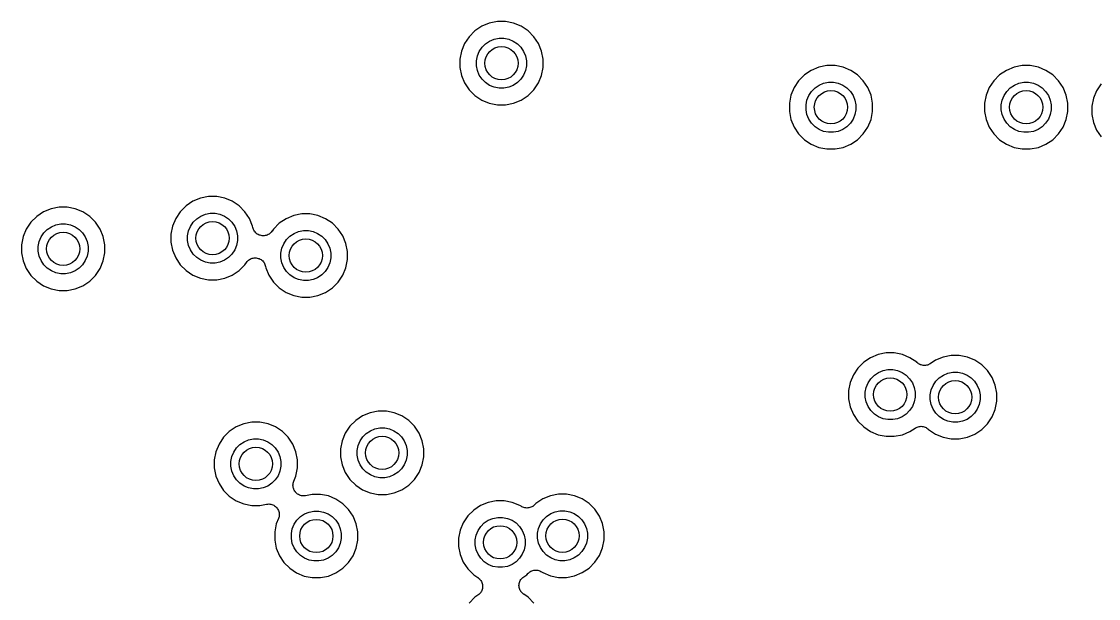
# Model space of a CAD drawing. Extents: x 76.5 to 170.9, y -170.6 to -83.1.
# Drawn here: x 124.11 to 137.04, y -114.22 to -107.3 of the extents above; entities that cross this region are included whole.
import ezdxf

# ---------------------------------------------------------------- set-up
doc = ezdxf.new("R2010")
doc.units = 0
doc.header["$MEASUREMENT"] = 0
doc.layers.add('BLACK', color=7, linetype='CONTINUOUS')

msp = doc.modelspace()

# ---------------------------------------------------------------- linework, layer by layer
at = {"layer": 'BLACK', "linetype": 'CONTINUOUS'}
for p, q in [((129.636, -107.354), (129.554, -107.409)), ((129.727, -107.316), (129.636, -107.354)), ((129.824, -107.297), (129.727, -107.316)), ((129.922, -107.297), (129.824, -107.297)), ((130.019, -107.316), (129.922, -107.297)), ((130.11, -107.354), (130.019, -107.316)), ((130.192, -107.409), (130.11, -107.354)), ((129.485, -107.479), (129.43, -107.56)), ((129.554, -107.409), (129.485, -107.479)), ((129.786, -107.509), (129.844, -107.497)), ((129.844, -107.497), (129.903, -107.497)), ((129.903, -107.497), (129.961, -107.509)), ((130.261, -107.479), (130.192, -107.409)), ((130.316, -107.56), (130.261, -107.479)), ((129.43, -107.56), (129.392, -107.651)), ((129.607, -107.655), (129.64, -107.606)), ((129.64, -107.606), (129.682, -107.564)), ((129.682, -107.564), (129.731, -107.531)), ((129.731, -107.531), (129.786, -107.509)), ((129.961, -107.509), (130.015, -107.531)), ((130.015, -107.531), (130.064, -107.564)), ((130.064, -107.564), (130.106, -107.606)), ((130.106, -107.606), (130.139, -107.655)), ((130.354, -107.651), (130.316, -107.56)), ((129.392, -107.651), (129.373, -107.748)), ((129.373, -107.748), (129.373, -107.847)), ((129.573, -107.768), (129.585, -107.71)), ((129.585, -107.71), (129.607, -107.655)), ((130.139, -107.655), (130.162, -107.71)), ((130.162, -107.71), (130.173, -107.768)), ((130.373, -107.748), (130.354, -107.651)), ((130.373, -107.847), (130.373, -107.748)), ((129.373, -107.847), (129.392, -107.943)), ((129.573, -107.827), (129.573, -107.768)), ((129.585, -107.885), (129.573, -107.827)), ((129.607, -107.939), (129.585, -107.885)), ((130.162, -107.885), (130.139, -107.939)), ((130.173, -107.827), (130.162, -107.885)), ((130.173, -107.768), (130.173, -107.827)), ((130.354, -107.943), (130.373, -107.847)), ((133.594, -107.883), (133.512, -107.938)), ((133.685, -107.846), (133.594, -107.883)), ((133.782, -107.826), (133.685, -107.846)), ((133.88, -107.826), (133.782, -107.826)), ((133.977, -107.846), (133.88, -107.826)), ((134.068, -107.883), (133.977, -107.846)), ((134.15, -107.938), (134.068, -107.883)), ((135.939, -107.883), (135.857, -107.938)), ((136.03, -107.846), (135.939, -107.883)), ((136.127, -107.826), (136.03, -107.846)), ((136.225, -107.826), (136.127, -107.826)), ((136.322, -107.846), (136.225, -107.826)), ((136.413, -107.883), (136.322, -107.846)), ((136.495, -107.938), (136.413, -107.883)), ((129.392, -107.943), (129.43, -108.034)), ((129.64, -107.989), (129.607, -107.939)), ((129.682, -108.03), (129.64, -107.989)), ((130.106, -107.989), (130.064, -108.03)), ((130.139, -107.939), (130.106, -107.989)), ((130.316, -108.034), (130.354, -107.943)), ((133.442, -108.008), (133.388, -108.089)), ((133.512, -107.938), (133.442, -108.008)), ((134.219, -108.008), (134.15, -107.938)), ((134.274, -108.089), (134.219, -108.008)), ((135.788, -108.008), (135.733, -108.089)), ((135.857, -107.938), (135.788, -108.008)), ((136.564, -108.008), (136.495, -107.938)), ((136.619, -108.089), (136.564, -108.008)), ((129.43, -108.034), (129.485, -108.116)), ((129.485, -108.116), (129.554, -108.186)), ((129.731, -108.063), (129.682, -108.03)), ((129.786, -108.086), (129.731, -108.063)), ((129.844, -108.097), (129.786, -108.086)), ((129.903, -108.097), (129.844, -108.097)), ((129.961, -108.086), (129.903, -108.097)), ((130.015, -108.063), (129.961, -108.086)), ((130.064, -108.03), (130.015, -108.063)), ((130.203, -108.175), (130.261, -108.116)), ((130.261, -108.116), (130.316, -108.034)), ((133.388, -108.089), (133.35, -108.18)), ((133.565, -108.184), (133.598, -108.135)), ((133.598, -108.135), (133.64, -108.093)), ((133.64, -108.093), (133.689, -108.06)), ((133.689, -108.06), (133.743, -108.038)), ((133.743, -108.038), (133.801, -108.026)), ((133.801, -108.026), (133.86, -108.026)), ((133.86, -108.026), (133.918, -108.038)), ((133.918, -108.038), (133.973, -108.06)), ((133.973, -108.06), (134.022, -108.093)), ((134.022, -108.093), (134.064, -108.135)), ((134.064, -108.135), (134.097, -108.184)), ((134.312, -108.18), (134.274, -108.089)), ((135.733, -108.089), (135.695, -108.18)), ((135.91, -108.184), (135.943, -108.135)), ((135.943, -108.135), (135.985, -108.093)), ((135.985, -108.093), (136.034, -108.06)), ((136.034, -108.06), (136.088, -108.038)), ((136.088, -108.038), (136.146, -108.026)), ((136.146, -108.026), (136.205, -108.026)), ((136.205, -108.026), (136.263, -108.038)), ((136.263, -108.038), (136.318, -108.06)), ((136.318, -108.06), (136.367, -108.093)), ((136.367, -108.093), (136.409, -108.135)), ((136.409, -108.135), (136.442, -108.184)), ((136.657, -108.18), (136.619, -108.089)), ((137.022, -108.127), (136.984, -108.218)), ((137.077, -108.045), (137.022, -108.127)), ((129.554, -108.186), (129.636, -108.24)), ((129.636, -108.24), (129.727, -108.278)), ((130.019, -108.278), (130.11, -108.24)), ((130.11, -108.24), (130.192, -108.186)), ((130.192, -108.186), (130.203, -108.175)), ((130.203, -108.175), (130.203, -108.175)), ((133.35, -108.18), (133.331, -108.277)), ((133.531, -108.297), (133.542, -108.239)), ((133.542, -108.239), (133.565, -108.184)), ((134.097, -108.184), (134.119, -108.239)), ((134.119, -108.239), (134.131, -108.297)), ((134.331, -108.277), (134.312, -108.18)), ((135.695, -108.18), (135.676, -108.277)), ((135.876, -108.297), (135.887, -108.239)), ((135.887, -108.239), (135.91, -108.184)), ((136.442, -108.184), (136.464, -108.239)), ((136.464, -108.239), (136.476, -108.297)), ((136.676, -108.277), (136.657, -108.18)), ((136.984, -108.218), (136.965, -108.314)), ((129.727, -108.278), (129.824, -108.297)), ((129.824, -108.297), (129.922, -108.297)), ((129.922, -108.297), (130.019, -108.278)), ((133.331, -108.277), (133.331, -108.376)), ((133.331, -108.376), (133.35, -108.472)), ((133.531, -108.356), (133.531, -108.297)), ((133.542, -108.414), (133.531, -108.356)), ((134.131, -108.356), (134.119, -108.414)), ((134.131, -108.297), (134.131, -108.356)), ((134.312, -108.472), (134.331, -108.376)), ((134.331, -108.376), (134.331, -108.277)), ((135.676, -108.277), (135.676, -108.376)), ((135.676, -108.376), (135.695, -108.472)), ((135.876, -108.356), (135.876, -108.297)), ((135.887, -108.414), (135.876, -108.356)), ((136.476, -108.356), (136.464, -108.414)), ((136.476, -108.297), (136.476, -108.356)), ((136.657, -108.472), (136.676, -108.376)), ((136.676, -108.376), (136.676, -108.277)), ((136.965, -108.314), (136.965, -108.413)), ((133.35, -108.472), (133.388, -108.563)), ((133.565, -108.468), (133.542, -108.414)), ((133.598, -108.518), (133.565, -108.468)), ((133.64, -108.559), (133.598, -108.518)), ((134.064, -108.518), (134.022, -108.559)), ((134.097, -108.468), (134.064, -108.518)), ((134.119, -108.414), (134.097, -108.468)), ((134.274, -108.563), (134.312, -108.472)), ((135.695, -108.472), (135.733, -108.563)), ((135.91, -108.468), (135.887, -108.414)), ((135.943, -108.518), (135.91, -108.468)), ((135.985, -108.559), (135.943, -108.518)), ((136.409, -108.518), (136.367, -108.559)), ((136.442, -108.468), (136.409, -108.518)), ((136.464, -108.414), (136.442, -108.468)), ((136.619, -108.563), (136.657, -108.472)), ((136.965, -108.413), (136.984, -108.509)), ((136.984, -108.509), (137.022, -108.6)), ((133.388, -108.563), (133.442, -108.645)), ((133.442, -108.645), (133.512, -108.715)), ((133.689, -108.592), (133.64, -108.559)), ((133.743, -108.615), (133.689, -108.592)), ((133.801, -108.626), (133.743, -108.615)), ((133.86, -108.626), (133.801, -108.626)), ((133.918, -108.615), (133.86, -108.626)), ((133.973, -108.592), (133.918, -108.615)), ((134.022, -108.559), (133.973, -108.592)), ((134.15, -108.715), (134.219, -108.645)), ((134.219, -108.645), (134.274, -108.563)), ((135.733, -108.563), (135.788, -108.645)), ((135.788, -108.645), (135.857, -108.715)), ((136.034, -108.592), (135.985, -108.559)), ((136.088, -108.615), (136.034, -108.592)), ((136.146, -108.626), (136.088, -108.615)), ((136.205, -108.626), (136.146, -108.626)), ((136.263, -108.615), (136.205, -108.626)), ((136.318, -108.592), (136.263, -108.615)), ((136.367, -108.559), (136.318, -108.592)), ((136.495, -108.715), (136.564, -108.645)), ((136.564, -108.645), (136.619, -108.563)), ((137.022, -108.6), (137.077, -108.682)), ((133.512, -108.715), (133.594, -108.769)), ((133.594, -108.769), (133.685, -108.807)), ((133.977, -108.807), (134.068, -108.769)), ((134.068, -108.769), (134.15, -108.715)), ((135.857, -108.715), (135.939, -108.769)), ((135.939, -108.769), (136.03, -108.807)), ((136.322, -108.807), (136.413, -108.769)), ((136.413, -108.769), (136.495, -108.715)), ((133.685, -108.807), (133.782, -108.826)), ((133.782, -108.826), (133.88, -108.826)), ((133.88, -108.826), (133.977, -108.807)), ((136.03, -108.807), (136.127, -108.826)), ((136.127, -108.826), (136.225, -108.826)), ((136.225, -108.826), (136.322, -108.807)), ((126.257, -109.416), (126.166, -109.454)), ((126.354, -109.397), (126.257, -109.416)), ((126.452, -109.397), (126.354, -109.397)), ((126.549, -109.416), (126.452, -109.397)), ((126.64, -109.454), (126.549, -109.416)), ((124.463, -109.544), (124.372, -109.582)), ((124.559, -109.525), (124.463, -109.544)), ((124.658, -109.525), (124.559, -109.525)), ((124.754, -109.544), (124.658, -109.525)), ((124.845, -109.582), (124.754, -109.544)), ((126.084, -109.509), (126.015, -109.579)), ((126.166, -109.454), (126.084, -109.509)), ((126.722, -109.509), (126.64, -109.454)), ((126.791, -109.579), (126.722, -109.509)), ((124.29, -109.637), (124.22, -109.706)), ((124.372, -109.582), (124.29, -109.637)), ((124.927, -109.637), (124.845, -109.582)), ((124.997, -109.706), (124.927, -109.637)), ((125.96, -109.66), (125.922, -109.751)), ((126.015, -109.579), (125.96, -109.66)), ((126.17, -109.706), (126.212, -109.664)), ((126.212, -109.664), (126.261, -109.631)), ((126.261, -109.631), (126.316, -109.609)), ((126.316, -109.609), (126.374, -109.597)), ((126.374, -109.597), (126.433, -109.597)), ((126.433, -109.597), (126.491, -109.609)), ((126.491, -109.609), (126.545, -109.631)), ((126.545, -109.631), (126.594, -109.664)), ((126.594, -109.664), (126.636, -109.706)), ((126.846, -109.66), (126.791, -109.579)), ((126.884, -109.751), (126.846, -109.66)), ((127.286, -109.663), (127.204, -109.717)), ((127.377, -109.625), (127.286, -109.663)), ((127.474, -109.606), (127.377, -109.625)), ((127.572, -109.606), (127.474, -109.606)), ((127.669, -109.625), (127.572, -109.606)), ((127.76, -109.663), (127.669, -109.625)), ((127.842, -109.717), (127.76, -109.663)), ((124.165, -109.788), (124.128, -109.879)), ((124.22, -109.706), (124.165, -109.788)), ((124.375, -109.834), (124.417, -109.792)), ((124.417, -109.792), (124.466, -109.759)), ((124.466, -109.759), (124.521, -109.737)), ((124.521, -109.737), (124.579, -109.725)), ((124.579, -109.725), (124.638, -109.725)), ((124.638, -109.725), (124.696, -109.737)), ((124.696, -109.737), (124.751, -109.759)), ((124.751, -109.759), (124.8, -109.792)), ((124.8, -109.792), (124.842, -109.834)), ((125.052, -109.788), (124.997, -109.706)), ((125.089, -109.879), (125.052, -109.788)), ((125.922, -109.751), (125.903, -109.848)), ((126.103, -109.868), (126.115, -109.81)), ((126.115, -109.81), (126.137, -109.755)), ((126.137, -109.755), (126.17, -109.706)), ((126.636, -109.706), (126.669, -109.755)), ((126.669, -109.755), (126.692, -109.81)), ((126.692, -109.81), (126.703, -109.868)), ((126.887, -109.767), (126.884, -109.751)), ((126.891, -109.779), (126.887, -109.767)), ((126.894, -109.791), (126.891, -109.779)), ((126.9, -109.802), (126.894, -109.791)), ((126.894, -109.791), (126.894, -109.791)), ((126.894, -109.791), (126.894, -109.791)), ((126.906, -109.813), (126.9, -109.802)), ((126.914, -109.822), (126.906, -109.813)), ((126.906, -109.813), (126.906, -109.813)), ((126.906, -109.813), (126.906, -109.813)), ((126.921, -109.832), (126.914, -109.822)), ((127.108, -109.824), (127.101, -109.833)), ((127.116, -109.815), (127.108, -109.824)), ((127.117, -109.813), (127.116, -109.814)), ((127.116, -109.814), (127.116, -109.814)), ((127.116, -109.814), (127.116, -109.814)), ((127.116, -109.814), (127.116, -109.815)), ((127.135, -109.787), (127.117, -109.813)), ((127.204, -109.717), (127.135, -109.787)), ((127.381, -109.84), (127.436, -109.817)), ((127.436, -109.817), (127.494, -109.806)), ((127.494, -109.806), (127.553, -109.806)), ((127.553, -109.806), (127.611, -109.817)), ((127.611, -109.817), (127.665, -109.84)), ((127.911, -109.787), (127.842, -109.717)), ((127.966, -109.869), (127.911, -109.787)), ((124.128, -109.879), (124.108, -109.976)), ((124.308, -109.996), (124.32, -109.938)), ((124.32, -109.938), (124.343, -109.883)), ((124.343, -109.883), (124.375, -109.834)), ((124.842, -109.834), (124.874, -109.883)), ((124.874, -109.883), (124.897, -109.938)), ((124.897, -109.938), (124.908, -109.996)), ((125.108, -109.976), (125.089, -109.879)), ((125.903, -109.848), (125.903, -109.947)), ((125.903, -109.947), (125.922, -110.043)), ((126.103, -109.927), (126.103, -109.868)), ((126.115, -109.985), (126.103, -109.927)), ((126.703, -109.927), (126.692, -109.985)), ((126.703, -109.868), (126.703, -109.927)), ((126.922, -109.832), (126.921, -109.832)), ((126.921, -109.832), (126.921, -109.832)), ((126.931, -109.84), (126.922, -109.832)), ((126.94, -109.848), (126.931, -109.84)), ((126.941, -109.848), (126.94, -109.848)), ((126.94, -109.848), (126.94, -109.848)), ((126.951, -109.854), (126.941, -109.848)), ((126.962, -109.86), (126.951, -109.854)), ((126.974, -109.863), (126.962, -109.86)), ((126.962, -109.86), (126.962, -109.86)), ((126.962, -109.86), (126.962, -109.86)), ((126.986, -109.867), (126.974, -109.863)), ((126.999, -109.868), (126.986, -109.867)), ((126.986, -109.867), (126.986, -109.867)), ((126.986, -109.867), (126.986, -109.867)), ((127.01, -109.87), (126.999, -109.868)), ((127.011, -109.87), (127.01, -109.87)), ((127.023, -109.868), (127.011, -109.87)), ((127.011, -109.87), (127.011, -109.87)), ((127.035, -109.867), (127.023, -109.868)), ((127.036, -109.867), (127.035, -109.867)), ((127.035, -109.867), (127.035, -109.867)), ((127.047, -109.864), (127.036, -109.867)), ((127.059, -109.86), (127.047, -109.864)), ((127.07, -109.855), (127.059, -109.86)), ((127.059, -109.86), (127.059, -109.86)), ((127.059, -109.86), (127.059, -109.86)), ((127.081, -109.849), (127.07, -109.855)), ((127.091, -109.841), (127.081, -109.849)), ((127.081, -109.849), (127.081, -109.849)), ((127.081, -109.849), (127.081, -109.849)), ((127.1, -109.834), (127.091, -109.841)), ((127.101, -109.833), (127.1, -109.833)), ((127.1, -109.833), (127.1, -109.834)), ((127.257, -109.964), (127.29, -109.914)), ((127.29, -109.914), (127.332, -109.873)), ((127.332, -109.873), (127.381, -109.84)), ((127.665, -109.84), (127.714, -109.873)), ((127.714, -109.873), (127.756, -109.914)), ((127.756, -109.914), (127.789, -109.964)), ((128.004, -109.96), (127.966, -109.869)), ((124.108, -109.976), (124.108, -110.074)), ((124.108, -110.074), (124.128, -110.171)), ((124.308, -110.055), (124.308, -109.996)), ((124.32, -110.113), (124.308, -110.055)), ((124.908, -110.055), (124.897, -110.113)), ((124.908, -109.996), (124.908, -110.055)), ((125.089, -110.171), (125.108, -110.074)), ((125.108, -110.074), (125.108, -109.976)), ((125.922, -110.043), (125.96, -110.134)), ((126.137, -110.039), (126.115, -109.985)), ((126.17, -110.089), (126.137, -110.039)), ((126.669, -110.039), (126.636, -110.089)), ((126.692, -109.985), (126.669, -110.039)), ((127.223, -110.076), (127.235, -110.018)), ((127.223, -110.135), (127.223, -110.076)), ((127.235, -110.018), (127.257, -109.964)), ((127.789, -109.964), (127.812, -110.018)), ((127.812, -110.018), (127.823, -110.076)), ((127.823, -110.076), (127.823, -110.135)), ((128.023, -110.056), (128.004, -109.96)), ((128.023, -110.155), (128.023, -110.056)), ((124.128, -110.171), (124.165, -110.262)), ((124.343, -110.167), (124.32, -110.113)), ((124.375, -110.216), (124.343, -110.167)), ((124.874, -110.167), (124.842, -110.216)), ((124.897, -110.113), (124.874, -110.167)), ((125.052, -110.262), (125.089, -110.171)), ((125.96, -110.134), (126.015, -110.216)), ((126.212, -110.13), (126.17, -110.089)), ((126.261, -110.163), (126.212, -110.13)), ((126.316, -110.186), (126.261, -110.163)), ((126.374, -110.197), (126.316, -110.186)), ((126.433, -110.197), (126.374, -110.197)), ((126.491, -110.186), (126.433, -110.197)), ((126.545, -110.163), (126.491, -110.186)), ((126.594, -110.13), (126.545, -110.163)), ((126.636, -110.089), (126.594, -110.13)), ((126.791, -110.216), (126.809, -110.19)), ((126.809, -110.19), (126.81, -110.189)), ((126.81, -110.188), (126.818, -110.179)), ((126.81, -110.189), (126.81, -110.188)), ((126.81, -110.189), (126.81, -110.189)), ((126.81, -110.189), (126.81, -110.189)), ((126.818, -110.179), (126.826, -110.17)), ((126.826, -110.169), (126.836, -110.162)), ((126.826, -110.17), (126.826, -110.169)), ((126.826, -110.17), (126.826, -110.17)), ((126.836, -110.162), (126.845, -110.154)), ((126.845, -110.154), (126.856, -110.148)), ((126.845, -110.154), (126.845, -110.154)), ((126.845, -110.154), (126.845, -110.154)), ((126.856, -110.148), (126.867, -110.143)), ((126.867, -110.142), (126.879, -110.139)), ((126.867, -110.143), (126.867, -110.142)), ((126.867, -110.143), (126.867, -110.143)), ((126.879, -110.139), (126.891, -110.136)), ((126.891, -110.136), (126.903, -110.134)), ((126.891, -110.136), (126.891, -110.136)), ((126.891, -110.136), (126.891, -110.136)), ((126.903, -110.134), (126.915, -110.133)), ((126.915, -110.133), (126.916, -110.133)), ((126.916, -110.133), (126.916, -110.133)), ((126.916, -110.133), (126.928, -110.135)), ((126.928, -110.135), (126.94, -110.136)), ((126.94, -110.136), (126.94, -110.136)), ((126.94, -110.136), (126.94, -110.136)), ((126.94, -110.136), (126.952, -110.14)), ((126.952, -110.14), (126.964, -110.143)), ((126.964, -110.143), (126.964, -110.143)), ((126.964, -110.143), (126.964, -110.143)), ((126.964, -110.143), (126.975, -110.149)), ((126.975, -110.149), (126.985, -110.155)), ((126.985, -110.155), (126.986, -110.155)), ((126.986, -110.155), (126.986, -110.155)), ((126.986, -110.155), (126.995, -110.163)), ((126.995, -110.163), (127.005, -110.171)), ((127.005, -110.171), (127.005, -110.171)), ((127.005, -110.171), (127.005, -110.171)), ((127.005, -110.171), (127.013, -110.181)), ((127.013, -110.181), (127.02, -110.19)), ((127.02, -110.19), (127.02, -110.19)), ((127.02, -110.19), (127.021, -110.19)), ((127.021, -110.19), (127.026, -110.201)), ((127.026, -110.201), (127.032, -110.212)), ((127.032, -110.212), (127.032, -110.212)), ((127.032, -110.212), (127.032, -110.212)), ((127.032, -110.212), (127.036, -110.224)), ((127.235, -110.193), (127.223, -110.135)), ((127.257, -110.248), (127.235, -110.193)), ((127.812, -110.193), (127.789, -110.248)), ((127.823, -110.135), (127.812, -110.193)), ((128.004, -110.252), (128.023, -110.155)), ((124.165, -110.262), (124.22, -110.344)), ((124.22, -110.344), (124.29, -110.413)), ((124.417, -110.258), (124.375, -110.216)), ((124.466, -110.291), (124.417, -110.258)), ((124.521, -110.314), (124.466, -110.291)), ((124.579, -110.325), (124.521, -110.314)), ((124.638, -110.325), (124.579, -110.325)), ((124.696, -110.314), (124.638, -110.325)), ((124.751, -110.291), (124.696, -110.314)), ((124.8, -110.258), (124.751, -110.291)), ((124.842, -110.216), (124.8, -110.258)), ((124.927, -110.413), (124.997, -110.344)), ((124.997, -110.344), (125.052, -110.262)), ((126.015, -110.216), (126.084, -110.286)), ((126.084, -110.286), (126.166, -110.34)), ((126.166, -110.34), (126.257, -110.378)), ((126.549, -110.378), (126.64, -110.34)), ((126.64, -110.34), (126.722, -110.286)), ((126.722, -110.286), (126.791, -110.216)), ((127.036, -110.224), (127.039, -110.236)), ((127.039, -110.236), (127.042, -110.252)), ((127.042, -110.252), (127.08, -110.343)), ((127.08, -110.343), (127.135, -110.424)), ((127.29, -110.297), (127.257, -110.248)), ((127.332, -110.339), (127.29, -110.297)), ((127.381, -110.372), (127.332, -110.339)), ((127.714, -110.339), (127.665, -110.372)), ((127.756, -110.297), (127.714, -110.339)), ((127.789, -110.248), (127.756, -110.297)), ((127.911, -110.424), (127.966, -110.343)), ((127.966, -110.343), (128.004, -110.252)), ((124.29, -110.413), (124.372, -110.468)), ((124.372, -110.468), (124.463, -110.506)), ((124.754, -110.506), (124.845, -110.468)), ((124.845, -110.468), (124.927, -110.413)), ((126.257, -110.378), (126.354, -110.397)), ((126.354, -110.397), (126.452, -110.397)), ((126.452, -110.397), (126.549, -110.378)), ((127.135, -110.424), (127.204, -110.494)), ((127.436, -110.394), (127.381, -110.372)), ((127.494, -110.406), (127.436, -110.394)), ((127.553, -110.406), (127.494, -110.406)), ((127.611, -110.394), (127.553, -110.406)), ((127.665, -110.372), (127.611, -110.394)), ((127.842, -110.494), (127.911, -110.424)), ((124.463, -110.506), (124.559, -110.525)), ((124.559, -110.525), (124.658, -110.525)), ((124.658, -110.525), (124.754, -110.506)), ((127.204, -110.494), (127.286, -110.549)), ((127.286, -110.549), (127.377, -110.586)), ((127.377, -110.586), (127.474, -110.606)), ((127.572, -110.606), (127.669, -110.586)), ((127.669, -110.586), (127.76, -110.549)), ((127.76, -110.549), (127.772, -110.541)), ((127.772, -110.541), (127.842, -110.494)), ((127.474, -110.606), (127.572, -110.606)), ((134.306, -111.332), (134.224, -111.387)), ((134.397, -111.294), (134.306, -111.332)), ((134.494, -111.275), (134.397, -111.294)), ((134.592, -111.275), (134.494, -111.275)), ((134.689, -111.294), (134.592, -111.275)), ((134.78, -111.332), (134.689, -111.294)), ((134.862, -111.387), (134.78, -111.332)), ((135.086, -111.363), (135.024, -111.404)), ((135.177, -111.325), (135.086, -111.363)), ((135.274, -111.306), (135.177, -111.325)), ((135.372, -111.306), (135.274, -111.306)), ((135.469, -111.325), (135.372, -111.306)), ((135.56, -111.363), (135.469, -111.325)), ((135.642, -111.417), (135.56, -111.363)), ((134.155, -111.456), (134.1, -111.538)), ((134.224, -111.387), (134.155, -111.456)), ((134.401, -111.509), (134.456, -111.487)), ((134.456, -111.487), (134.514, -111.475)), ((134.514, -111.475), (134.573, -111.475)), ((134.573, -111.475), (134.631, -111.487)), ((134.631, -111.487), (134.685, -111.509)), ((134.864, -111.388), (134.862, -111.387)), ((134.873, -111.396), (134.864, -111.388)), ((134.882, -111.404), (134.873, -111.396)), ((134.883, -111.404), (134.882, -111.404)), ((134.882, -111.404), (134.882, -111.404)), ((134.893, -111.41), (134.883, -111.404)), ((134.904, -111.415), (134.893, -111.41)), ((134.904, -111.416), (134.904, -111.415)), ((134.905, -111.416), (134.904, -111.416)), ((134.916, -111.419), (134.905, -111.416)), ((134.927, -111.423), (134.916, -111.419)), ((134.928, -111.423), (134.927, -111.423)), ((134.94, -111.424), (134.928, -111.423)), ((134.928, -111.423), (134.928, -111.423)), ((134.952, -111.426), (134.94, -111.424)), ((134.953, -111.426), (134.952, -111.426)), ((134.952, -111.426), (134.952, -111.426)), ((134.965, -111.425), (134.953, -111.426)), ((134.977, -111.423), (134.965, -111.425)), ((134.978, -111.423), (134.977, -111.423)), ((134.977, -111.423), (134.977, -111.423)), ((134.989, -111.42), (134.978, -111.423)), ((135, -111.417), (134.989, -111.42)), ((135.001, -111.416), (135, -111.417)), ((135.012, -111.411), (135.001, -111.416)), ((135.001, -111.416), (135.001, -111.416)), ((135.022, -111.405), (135.012, -111.411)), ((135.023, -111.405), (135.022, -111.405)), ((135.024, -111.404), (135.023, -111.405)), ((135.023, -111.405), (135.023, -111.405)), ((135.023, -111.405), (135.023, -111.405)), ((135.236, -111.517), (135.294, -111.506)), ((135.294, -111.506), (135.353, -111.506)), ((135.353, -111.506), (135.411, -111.517)), ((135.711, -111.487), (135.642, -111.417)), ((135.766, -111.569), (135.711, -111.487)), ((134.062, -111.629), (134.043, -111.726)), ((134.1, -111.538), (134.062, -111.629)), ((134.255, -111.688), (134.277, -111.633)), ((134.277, -111.633), (134.31, -111.584)), ((134.31, -111.584), (134.352, -111.542)), ((134.352, -111.542), (134.401, -111.509)), ((134.685, -111.509), (134.734, -111.542)), ((134.734, -111.542), (134.776, -111.584)), ((134.776, -111.584), (134.809, -111.633)), ((134.809, -111.633), (134.832, -111.688)), ((135.057, -111.664), (135.09, -111.614)), ((135.09, -111.614), (135.132, -111.573)), ((135.132, -111.573), (135.181, -111.54)), ((135.181, -111.54), (135.236, -111.517)), ((135.411, -111.517), (135.465, -111.54)), ((135.465, -111.54), (135.514, -111.573)), ((135.514, -111.573), (135.556, -111.614)), ((135.556, -111.614), (135.589, -111.664)), ((135.804, -111.66), (135.766, -111.569)), ((134.043, -111.726), (134.043, -111.824)), ((134.243, -111.746), (134.255, -111.688)), ((134.243, -111.805), (134.243, -111.746)), ((134.832, -111.688), (134.843, -111.746)), ((134.843, -111.746), (134.843, -111.805)), ((135.023, -111.776), (135.035, -111.718)), ((135.035, -111.718), (135.057, -111.664)), ((135.589, -111.664), (135.612, -111.718)), ((135.612, -111.718), (135.623, -111.776)), ((135.823, -111.756), (135.804, -111.66)), ((135.823, -111.855), (135.823, -111.756)), ((134.043, -111.824), (134.062, -111.921)), ((134.255, -111.863), (134.243, -111.805)), ((134.277, -111.917), (134.255, -111.863)), ((134.832, -111.863), (134.809, -111.917)), ((134.843, -111.805), (134.832, -111.863)), ((135.023, -111.835), (135.023, -111.776)), ((135.035, -111.893), (135.023, -111.835)), ((135.057, -111.948), (135.035, -111.893)), ((135.612, -111.893), (135.589, -111.948)), ((135.623, -111.835), (135.612, -111.893)), ((135.623, -111.776), (135.623, -111.835)), ((135.804, -111.952), (135.823, -111.855)), ((128.294, -111.993), (128.203, -112.03)), ((128.391, -111.974), (128.294, -111.993)), ((128.49, -111.974), (128.391, -111.974)), ((128.586, -111.993), (128.49, -111.974)), ((128.677, -112.03), (128.586, -111.993)), ((134.062, -111.921), (134.1, -112.012)), ((134.1, -112.012), (134.155, -112.094)), ((134.31, -111.966), (134.277, -111.917)), ((134.352, -112.008), (134.31, -111.966)), ((134.401, -112.041), (134.352, -112.008)), ((134.734, -112.008), (134.685, -112.041)), ((134.776, -111.966), (134.734, -112.008)), ((134.809, -111.917), (134.776, -111.966)), ((135.09, -111.997), (135.057, -111.948)), ((135.132, -112.039), (135.09, -111.997)), ((135.556, -111.997), (135.514, -112.039)), ((135.589, -111.948), (135.556, -111.997)), ((135.766, -112.043), (135.804, -111.952)), ((126.777, -112.125), (126.686, -112.163)), ((126.874, -112.106), (126.777, -112.125)), ((126.972, -112.106), (126.874, -112.106)), ((127.069, -112.125), (126.972, -112.106)), ((127.16, -112.163), (127.069, -112.125)), ((128.052, -112.155), (127.997, -112.237)), ((128.122, -112.085), (128.052, -112.155)), ((128.203, -112.03), (128.122, -112.085)), ((128.759, -112.085), (128.677, -112.03)), ((128.829, -112.155), (128.759, -112.085)), ((128.883, -112.237), (128.829, -112.155)), ((134.155, -112.094), (134.224, -112.163)), ((134.456, -112.064), (134.401, -112.041)), ((134.514, -112.075), (134.456, -112.064)), ((134.573, -112.075), (134.514, -112.075)), ((134.631, -112.064), (134.573, -112.075)), ((134.685, -112.041), (134.631, -112.064)), ((134.901, -112.156), (134.913, -112.155)), ((134.913, -112.155), (134.914, -112.155)), ((134.914, -112.155), (134.914, -112.155)), ((134.914, -112.155), (134.926, -112.156)), ((135.181, -112.072), (135.132, -112.039)), ((135.236, -112.094), (135.181, -112.072)), ((135.294, -112.106), (135.236, -112.094)), ((135.353, -112.106), (135.294, -112.106)), ((135.411, -112.094), (135.353, -112.106)), ((135.465, -112.072), (135.411, -112.094)), ((135.514, -112.039), (135.465, -112.072)), ((135.642, -112.194), (135.711, -112.124)), ((135.711, -112.124), (135.766, -112.043)), ((126.604, -112.217), (126.535, -112.287)), ((126.686, -112.163), (126.604, -112.217)), ((127.242, -112.217), (127.16, -112.163)), ((127.311, -112.287), (127.242, -112.217)), ((127.997, -112.237), (127.959, -112.328)), ((128.174, -112.331), (128.207, -112.282)), ((128.207, -112.282), (128.249, -112.241)), ((128.249, -112.241), (128.298, -112.208)), ((128.298, -112.208), (128.353, -112.185)), ((128.353, -112.185), (128.411, -112.174)), ((128.411, -112.174), (128.47, -112.174)), ((128.47, -112.174), (128.528, -112.185)), ((128.528, -112.185), (128.582, -112.208)), ((128.582, -112.208), (128.632, -112.241)), ((128.632, -112.241), (128.673, -112.282)), ((128.673, -112.282), (128.706, -112.331)), ((128.921, -112.328), (128.883, -112.237)), ((134.224, -112.163), (134.306, -112.218)), ((134.306, -112.218), (134.397, -112.256)), ((134.397, -112.256), (134.494, -112.275)), ((134.494, -112.275), (134.592, -112.275)), ((134.592, -112.275), (134.689, -112.256)), ((134.689, -112.256), (134.78, -112.218)), ((134.78, -112.218), (134.842, -112.177)), ((134.842, -112.177), (134.843, -112.176)), ((134.843, -112.176), (134.843, -112.176)), ((134.843, -112.176), (134.843, -112.176)), ((134.843, -112.176), (134.844, -112.176)), ((134.844, -112.176), (134.854, -112.17)), ((134.854, -112.17), (134.865, -112.165)), ((134.865, -112.165), (134.865, -112.164)), ((134.865, -112.164), (134.866, -112.164)), ((134.866, -112.164), (134.877, -112.161)), ((134.877, -112.161), (134.889, -112.157)), ((134.889, -112.157), (134.889, -112.157)), ((134.889, -112.157), (134.89, -112.157)), ((134.89, -112.157), (134.901, -112.156)), ((134.926, -112.156), (134.938, -112.158)), ((134.938, -112.158), (134.938, -112.158)), ((134.938, -112.158), (134.939, -112.158)), ((134.939, -112.158), (134.95, -112.161)), ((134.95, -112.161), (134.962, -112.165)), ((134.962, -112.165), (134.962, -112.165)), ((134.962, -112.165), (134.963, -112.165)), ((134.963, -112.165), (134.973, -112.171)), ((134.973, -112.171), (134.983, -112.177)), ((134.983, -112.177), (134.984, -112.177)), ((134.984, -112.177), (134.984, -112.177)), ((134.984, -112.177), (134.993, -112.185)), ((134.993, -112.185), (135.003, -112.192)), ((135.003, -112.192), (135.004, -112.194)), ((135.004, -112.194), (135.086, -112.249)), ((135.086, -112.249), (135.177, -112.286)), ((135.469, -112.286), (135.56, -112.249)), ((135.56, -112.249), (135.642, -112.194)), ((126.48, -112.369), (126.442, -112.46)), ((126.535, -112.287), (126.48, -112.369)), ((126.69, -112.414), (126.732, -112.373)), ((126.732, -112.373), (126.781, -112.34)), ((126.781, -112.34), (126.836, -112.317)), ((126.836, -112.317), (126.894, -112.306)), ((126.894, -112.306), (126.953, -112.306)), ((126.953, -112.306), (127.011, -112.317)), ((127.011, -112.317), (127.065, -112.34)), ((127.065, -112.34), (127.114, -112.373)), ((127.114, -112.373), (127.156, -112.414)), ((127.366, -112.369), (127.311, -112.287)), ((127.404, -112.46), (127.366, -112.369)), ((127.959, -112.328), (127.94, -112.424)), ((128.14, -112.444), (128.152, -112.386)), ((128.152, -112.386), (128.174, -112.331)), ((128.706, -112.331), (128.729, -112.386)), ((128.729, -112.386), (128.74, -112.444)), ((128.94, -112.424), (128.921, -112.328)), ((135.177, -112.286), (135.274, -112.306)), ((135.274, -112.306), (135.372, -112.306)), ((135.372, -112.306), (135.469, -112.286)), ((126.442, -112.46), (126.423, -112.556)), ((126.623, -112.576), (126.635, -112.518)), ((126.635, -112.518), (126.657, -112.464)), ((126.657, -112.464), (126.69, -112.414)), ((127.156, -112.414), (127.189, -112.464)), ((127.189, -112.464), (127.212, -112.518)), ((127.212, -112.518), (127.223, -112.576)), ((127.423, -112.556), (127.404, -112.46)), ((127.94, -112.424), (127.94, -112.523)), ((127.94, -112.523), (127.959, -112.619)), ((128.14, -112.503), (128.14, -112.444)), ((128.152, -112.561), (128.14, -112.503)), ((128.74, -112.503), (128.729, -112.561)), ((128.74, -112.444), (128.74, -112.503)), ((128.921, -112.619), (128.94, -112.523)), ((128.94, -112.523), (128.94, -112.424)), ((126.423, -112.556), (126.423, -112.655)), ((126.423, -112.655), (126.442, -112.752)), ((126.623, -112.635), (126.623, -112.576)), ((126.635, -112.693), (126.623, -112.635)), ((127.223, -112.635), (127.212, -112.693)), ((127.223, -112.576), (127.223, -112.635)), ((127.404, -112.752), (127.423, -112.655)), ((127.423, -112.655), (127.423, -112.556)), ((127.959, -112.619), (127.997, -112.71)), ((128.174, -112.616), (128.152, -112.561)), ((128.207, -112.665), (128.174, -112.616)), ((128.249, -112.707), (128.207, -112.665)), ((128.673, -112.665), (128.632, -112.707)), ((128.706, -112.616), (128.673, -112.665)), ((128.729, -112.561), (128.706, -112.616)), ((128.883, -112.71), (128.921, -112.619)), ((126.442, -112.752), (126.48, -112.843)), ((126.657, -112.748), (126.635, -112.693)), ((126.69, -112.797), (126.657, -112.748)), ((126.732, -112.839), (126.69, -112.797)), ((127.156, -112.797), (127.114, -112.839)), ((127.189, -112.748), (127.156, -112.797)), ((127.212, -112.693), (127.189, -112.748)), ((127.378, -112.815), (127.404, -112.752)), ((127.997, -112.71), (128.052, -112.792)), ((128.052, -112.792), (128.122, -112.862)), ((128.298, -112.739), (128.249, -112.707)), ((128.353, -112.762), (128.298, -112.739)), ((128.411, -112.774), (128.353, -112.762)), ((128.47, -112.774), (128.411, -112.774)), ((128.528, -112.762), (128.47, -112.774)), ((128.582, -112.739), (128.528, -112.762)), ((128.632, -112.707), (128.582, -112.739)), ((128.759, -112.862), (128.829, -112.792)), ((128.829, -112.792), (128.883, -112.71)), ((126.48, -112.843), (126.535, -112.924)), ((126.535, -112.924), (126.604, -112.994)), ((126.781, -112.872), (126.732, -112.839)), ((126.836, -112.894), (126.781, -112.872)), ((126.894, -112.906), (126.836, -112.894)), ((126.953, -112.906), (126.894, -112.906)), ((127.011, -112.894), (126.953, -112.906)), ((127.065, -112.872), (127.011, -112.894)), ((127.114, -112.839), (127.065, -112.872)), ((127.368, -112.863), (127.369, -112.85)), ((127.369, -112.875), (127.368, -112.863)), ((127.368, -112.863), (127.368, -112.863)), ((127.368, -112.863), (127.368, -112.863)), ((127.369, -112.85), (127.37, -112.838)), ((127.37, -112.887), (127.369, -112.875)), ((127.37, -112.838), (127.371, -112.838)), ((127.37, -112.888), (127.37, -112.887)), ((127.374, -112.899), (127.37, -112.888)), ((127.37, -112.888), (127.37, -112.888)), ((127.371, -112.838), (127.374, -112.826)), ((127.371, -112.838), (127.371, -112.838)), ((127.374, -112.826), (127.378, -112.815)), ((127.377, -112.911), (127.374, -112.899)), ((127.378, -112.912), (127.377, -112.911)), ((127.377, -112.911), (127.377, -112.911)), ((127.383, -112.922), (127.378, -112.912)), ((127.389, -112.933), (127.383, -112.922)), ((128.122, -112.862), (128.203, -112.917)), ((128.203, -112.917), (128.294, -112.954)), ((128.586, -112.954), (128.677, -112.917)), ((128.677, -112.917), (128.759, -112.862)), ((126.604, -112.994), (126.686, -113.049)), ((126.686, -113.049), (126.777, -113.086)), ((127.397, -112.943), (127.389, -112.933)), ((127.389, -112.933), (127.389, -112.933)), ((127.389, -112.933), (127.389, -112.933)), ((127.404, -112.952), (127.397, -112.943)), ((127.405, -112.952), (127.404, -112.952)), ((127.405, -112.953), (127.405, -112.952)), ((127.414, -112.96), (127.405, -112.953)), ((127.423, -112.968), (127.414, -112.96)), ((127.424, -112.968), (127.423, -112.968)), ((127.424, -112.969), (127.424, -112.968)), ((127.435, -112.974), (127.424, -112.969)), ((127.445, -112.98), (127.435, -112.974)), ((127.446, -112.98), (127.445, -112.98)), ((127.445, -112.98), (127.445, -112.98)), ((127.457, -112.984), (127.446, -112.98)), ((127.469, -112.988), (127.457, -112.984)), ((127.481, -112.989), (127.469, -112.988)), ((127.469, -112.988), (127.469, -112.988)), ((127.469, -112.988), (127.469, -112.988)), ((127.493, -112.99), (127.481, -112.989)), ((127.494, -112.99), (127.493, -112.99)), ((127.506, -112.989), (127.494, -112.99)), ((127.494, -112.99), (127.494, -112.99)), ((127.518, -112.988), (127.506, -112.989)), ((127.519, -112.988), (127.518, -112.988)), ((127.52, -112.988), (127.519, -112.988)), ((127.519, -112.988), (127.519, -112.988)), ((127.519, -112.988), (127.519, -112.988)), ((127.599, -112.972), (127.52, -112.988)), ((127.698, -112.972), (127.599, -112.972)), ((127.794, -112.991), (127.698, -112.972)), ((127.885, -113.029), (127.794, -112.991)), ((127.967, -113.084), (127.885, -113.029)), ((128.294, -112.954), (128.391, -112.974)), ((128.391, -112.974), (128.49, -112.974)), ((128.49, -112.974), (128.586, -112.954)), ((129.808, -113.048), (129.712, -113.068)), ((129.907, -113.048), (129.808, -113.048)), ((130.003, -113.068), (129.907, -113.048)), ((130.369, -113.026), (130.287, -113.08)), ((130.46, -112.988), (130.369, -113.026)), ((130.557, -112.969), (130.46, -112.988)), ((130.655, -112.969), (130.557, -112.969)), ((130.752, -112.988), (130.655, -112.969)), ((130.821, -113.017), (130.752, -112.988)), ((130.843, -113.026), (130.821, -113.017)), ((130.821, -113.017), (130.821, -113.017)), ((130.925, -113.08), (130.843, -113.026)), ((126.777, -113.086), (126.874, -113.106)), ((126.874, -113.106), (126.972, -113.106)), ((126.972, -113.106), (127.052, -113.09)), ((127.052, -113.09), (127.053, -113.09)), ((127.053, -113.09), (127.053, -113.09)), ((127.053, -113.09), (127.053, -113.09)), ((127.053, -113.09), (127.054, -113.09)), ((127.054, -113.09), (127.066, -113.089)), ((127.066, -113.089), (127.078, -113.087)), ((127.078, -113.087), (127.078, -113.087)), ((127.078, -113.087), (127.078, -113.087)), ((127.078, -113.087), (127.09, -113.089)), ((127.09, -113.089), (127.102, -113.09)), ((127.102, -113.09), (127.103, -113.09)), ((127.103, -113.09), (127.103, -113.09)), ((127.103, -113.09), (127.115, -113.094)), ((127.115, -113.094), (127.126, -113.097)), ((127.126, -113.097), (127.126, -113.098)), ((127.126, -113.098), (127.127, -113.098)), ((127.127, -113.098), (127.137, -113.103)), ((127.137, -113.103), (127.148, -113.109)), ((127.148, -113.109), (127.148, -113.109)), ((127.148, -113.109), (127.148, -113.11)), ((127.148, -113.11), (127.157, -113.117)), ((127.157, -113.117), (127.167, -113.125)), ((127.167, -113.125), (127.167, -113.125)), ((127.167, -113.125), (127.167, -113.125)), ((127.167, -113.125), (127.175, -113.135)), ((127.175, -113.135), (127.182, -113.144)), ((127.182, -113.144), (127.183, -113.145)), ((127.183, -113.145), (127.183, -113.145)), ((127.183, -113.145), (127.188, -113.155)), ((127.188, -113.155), (127.194, -113.166)), ((127.194, -113.166), (127.194, -113.167)), ((127.194, -113.167), (127.194, -113.167)), ((127.194, -113.167), (127.198, -113.178)), ((127.198, -113.178), (127.201, -113.19)), ((127.506, -113.206), (127.561, -113.184)), ((127.561, -113.184), (127.619, -113.172)), ((127.619, -113.172), (127.678, -113.172)), ((127.678, -113.172), (127.736, -113.184)), ((127.736, -113.184), (127.791, -113.206)), ((128.037, -113.153), (127.967, -113.084)), ((128.092, -113.235), (128.037, -113.153)), ((129.539, -113.16), (129.469, -113.23)), ((129.621, -113.105), (129.539, -113.16)), ((129.712, -113.068), (129.621, -113.105)), ((130.094, -113.105), (130.003, -113.068)), ((130.108, -113.115), (130.094, -113.105)), ((130.119, -113.12), (130.108, -113.115)), ((130.129, -113.126), (130.119, -113.12)), ((130.13, -113.126), (130.129, -113.126)), ((130.142, -113.13), (130.13, -113.126)), ((130.13, -113.126), (130.13, -113.126)), ((130.153, -113.133), (130.142, -113.13)), ((130.154, -113.134), (130.153, -113.133)), ((130.153, -113.133), (130.153, -113.133)), ((130.166, -113.135), (130.154, -113.134)), ((130.178, -113.136), (130.166, -113.135)), ((130.179, -113.136), (130.178, -113.136)), ((130.178, -113.136), (130.178, -113.136)), ((130.19, -113.135), (130.179, -113.136)), ((130.202, -113.134), (130.19, -113.135)), ((130.203, -113.134), (130.202, -113.134)), ((130.215, -113.13), (130.203, -113.134)), ((130.203, -113.134), (130.203, -113.134)), ((130.226, -113.127), (130.215, -113.13)), ((130.227, -113.127), (130.226, -113.127)), ((130.226, -113.127), (130.226, -113.127)), ((130.237, -113.121), (130.227, -113.127)), ((130.248, -113.116), (130.237, -113.121)), ((130.249, -113.115), (130.248, -113.115)), ((130.248, -113.115), (130.248, -113.116)), ((130.258, -113.108), (130.249, -113.115)), ((130.267, -113.1), (130.258, -113.108)), ((130.268, -113.099), (130.267, -113.1)), ((130.269, -113.099), (130.268, -113.099)), ((130.268, -113.099), (130.268, -113.099)), ((130.268, -113.099), (130.268, -113.099)), ((130.287, -113.08), (130.269, -113.099)), ((130.464, -113.203), (130.518, -113.18)), ((130.518, -113.18), (130.576, -113.169)), ((130.576, -113.169), (130.635, -113.169)), ((130.635, -113.169), (130.693, -113.18)), ((130.693, -113.18), (130.748, -113.203)), ((130.994, -113.15), (130.925, -113.08)), ((131.049, -113.232), (130.994, -113.15)), ((127.194, -113.263), (127.168, -113.326)), ((127.197, -113.251), (127.194, -113.263)), ((127.201, -113.24), (127.197, -113.251)), ((127.201, -113.19), (127.201, -113.19)), ((127.201, -113.19), (127.201, -113.191)), ((127.201, -113.191), (127.202, -113.202)), ((127.202, -113.227), (127.201, -113.239)), ((127.201, -113.239), (127.201, -113.24)), ((127.201, -113.24), (127.201, -113.24)), ((127.202, -113.202), (127.204, -113.215)), ((127.204, -113.215), (127.202, -113.227)), ((127.204, -113.215), (127.204, -113.215)), ((127.204, -113.215), (127.204, -113.215)), ((127.383, -113.33), (127.415, -113.281)), ((127.415, -113.281), (127.457, -113.239)), ((127.457, -113.239), (127.506, -113.206)), ((127.791, -113.206), (127.84, -113.239)), ((127.84, -113.239), (127.882, -113.281)), ((127.882, -113.281), (127.914, -113.33)), ((128.129, -113.326), (128.092, -113.235)), ((129.414, -113.312), (129.377, -113.403)), ((129.469, -113.23), (129.414, -113.312)), ((129.624, -113.357), (129.666, -113.315)), ((129.666, -113.315), (129.715, -113.283)), ((129.715, -113.283), (129.77, -113.26)), ((129.77, -113.26), (129.828, -113.248)), ((129.828, -113.248), (129.887, -113.248)), ((129.887, -113.248), (129.945, -113.26)), ((129.945, -113.26), (130, -113.283)), ((130, -113.283), (130.049, -113.315)), ((130.049, -113.315), (130.091, -113.357)), ((130.34, -113.327), (130.373, -113.278)), ((130.373, -113.278), (130.415, -113.236)), ((130.415, -113.236), (130.464, -113.203)), ((130.748, -113.203), (130.797, -113.236)), ((130.797, -113.236), (130.839, -113.278)), ((130.839, -113.278), (130.872, -113.327)), ((131.087, -113.323), (131.049, -113.232)), ((127.168, -113.326), (127.149, -113.423)), ((127.149, -113.423), (127.149, -113.521)), ((127.349, -113.443), (127.36, -113.385)), ((127.349, -113.502), (127.349, -113.443)), ((127.36, -113.385), (127.383, -113.33)), ((127.914, -113.33), (127.937, -113.385)), ((127.937, -113.385), (127.949, -113.443)), ((127.949, -113.443), (127.949, -113.502)), ((128.149, -113.423), (128.129, -113.326)), ((128.149, -113.521), (128.149, -113.423)), ((129.377, -113.403), (129.357, -113.499)), ((129.569, -113.461), (129.592, -113.406)), ((129.592, -113.406), (129.624, -113.357)), ((130.091, -113.357), (130.123, -113.406)), ((130.123, -113.406), (130.146, -113.461)), ((130.306, -113.439), (130.317, -113.381)), ((130.306, -113.498), (130.306, -113.439)), ((130.317, -113.381), (130.34, -113.327)), ((130.872, -113.327), (130.894, -113.381)), ((130.894, -113.381), (130.906, -113.439)), ((130.906, -113.439), (130.906, -113.498)), ((131.106, -113.42), (131.087, -113.323)), ((131.106, -113.518), (131.106, -113.42)), ((127.149, -113.521), (127.168, -113.618)), ((127.36, -113.56), (127.349, -113.502)), ((127.383, -113.614), (127.36, -113.56)), ((127.937, -113.56), (127.914, -113.614)), ((127.949, -113.502), (127.937, -113.56)), ((128.129, -113.618), (128.149, -113.521)), ((129.357, -113.499), (129.357, -113.598)), ((129.557, -113.519), (129.569, -113.461)), ((129.557, -113.578), (129.557, -113.519)), ((129.569, -113.636), (129.557, -113.578)), ((130.146, -113.461), (130.157, -113.519)), ((130.157, -113.578), (130.146, -113.636)), ((130.157, -113.519), (130.157, -113.578)), ((130.317, -113.556), (130.306, -113.498)), ((130.34, -113.611), (130.317, -113.556)), ((130.894, -113.556), (130.872, -113.611)), ((130.906, -113.498), (130.894, -113.556)), ((131.087, -113.615), (131.106, -113.518)), ((127.168, -113.618), (127.205, -113.709)), ((127.415, -113.663), (127.383, -113.614)), ((127.457, -113.705), (127.415, -113.663)), ((127.506, -113.738), (127.457, -113.705)), ((127.84, -113.705), (127.791, -113.738)), ((127.882, -113.663), (127.84, -113.705)), ((127.914, -113.614), (127.882, -113.663)), ((128.092, -113.709), (128.129, -113.618)), ((129.357, -113.598), (129.377, -113.694)), ((129.377, -113.694), (129.414, -113.785)), ((129.592, -113.691), (129.569, -113.636)), ((129.624, -113.74), (129.592, -113.691)), ((130.123, -113.691), (130.091, -113.74)), ((130.146, -113.636), (130.123, -113.691)), ((130.373, -113.66), (130.34, -113.611)), ((130.415, -113.702), (130.373, -113.66)), ((130.464, -113.735), (130.415, -113.702)), ((130.797, -113.702), (130.748, -113.735)), ((130.839, -113.66), (130.797, -113.702)), ((130.872, -113.611), (130.839, -113.66)), ((130.994, -113.788), (131.049, -113.706)), ((131.049, -113.706), (131.087, -113.615)), ((127.205, -113.709), (127.26, -113.791)), ((127.26, -113.791), (127.33, -113.86)), ((127.561, -113.761), (127.506, -113.738)), ((127.619, -113.772), (127.561, -113.761)), ((127.678, -113.772), (127.619, -113.772)), ((127.736, -113.761), (127.678, -113.772)), ((127.791, -113.738), (127.736, -113.761)), ((127.967, -113.86), (128.037, -113.791)), ((128.037, -113.791), (128.092, -113.709)), ((129.414, -113.785), (129.469, -113.867)), ((129.666, -113.781), (129.624, -113.74)), ((129.715, -113.814), (129.666, -113.781)), ((129.77, -113.837), (129.715, -113.814)), ((130, -113.814), (129.945, -113.837)), ((130.049, -113.781), (130, -113.814)), ((130.091, -113.74), (130.049, -113.781)), ((130.518, -113.757), (130.464, -113.735)), ((130.576, -113.769), (130.518, -113.757)), ((130.635, -113.769), (130.576, -113.769)), ((130.693, -113.757), (130.635, -113.769)), ((130.748, -113.735), (130.693, -113.757)), ((130.925, -113.857), (130.994, -113.788)), ((127.33, -113.86), (127.412, -113.915)), ((127.412, -113.915), (127.503, -113.953)), ((127.503, -113.953), (127.599, -113.972)), ((127.698, -113.972), (127.794, -113.953)), ((127.794, -113.953), (127.885, -113.915)), ((127.885, -113.915), (127.967, -113.86)), ((129.469, -113.867), (129.539, -113.937)), ((129.539, -113.937), (129.591, -113.972)), ((129.828, -113.848), (129.77, -113.837)), ((129.887, -113.848), (129.828, -113.848)), ((129.945, -113.837), (129.887, -113.848)), ((130.13, -113.969), (130.14, -113.961)), ((130.14, -113.961), (130.176, -113.937)), ((130.176, -113.937), (130.195, -113.918)), ((130.195, -113.918), (130.196, -113.917)), ((130.195, -113.918), (130.195, -113.918)), ((130.195, -113.918), (130.195, -113.918)), ((130.195, -113.918), (130.195, -113.918)), ((130.196, -113.917), (130.205, -113.91)), ((130.205, -113.91), (130.214, -113.902)), ((130.214, -113.902), (130.215, -113.902)), ((130.215, -113.902), (130.226, -113.896)), ((130.215, -113.902), (130.215, -113.902)), ((130.226, -113.896), (130.236, -113.891)), ((130.236, -113.891), (130.237, -113.891)), ((130.237, -113.89), (130.249, -113.887)), ((130.237, -113.891), (130.237, -113.89)), ((130.249, -113.887), (130.26, -113.884)), ((130.26, -113.884), (130.261, -113.884)), ((130.261, -113.883), (130.273, -113.882)), ((130.261, -113.884), (130.261, -113.883)), ((130.273, -113.882), (130.285, -113.881)), ((130.285, -113.881), (130.285, -113.881)), ((130.285, -113.881), (130.286, -113.881)), ((130.286, -113.881), (130.298, -113.883)), ((130.298, -113.883), (130.309, -113.884)), ((130.309, -113.884), (130.31, -113.884)), ((130.31, -113.884), (130.31, -113.884)), ((130.31, -113.884), (130.322, -113.888)), ((130.322, -113.888), (130.333, -113.891)), ((130.333, -113.891), (130.334, -113.891)), ((130.334, -113.891), (130.334, -113.891)), ((130.334, -113.891), (130.345, -113.897)), ((130.345, -113.897), (130.355, -113.903)), ((130.355, -113.903), (130.369, -113.912)), ((130.369, -113.912), (130.46, -113.95)), ((130.46, -113.95), (130.557, -113.969)), ((130.655, -113.969), (130.752, -113.95)), ((130.752, -113.95), (130.843, -113.912)), ((130.843, -113.912), (130.925, -113.857)), ((127.599, -113.972), (127.698, -113.972)), ((129.591, -113.972), (129.592, -113.972)), ((129.592, -113.972), (129.592, -113.972)), ((129.592, -113.972), (129.592, -113.972)), ((129.592, -113.972), (129.592, -113.973)), ((129.592, -113.973), (129.602, -113.981)), ((129.602, -113.981), (129.611, -113.988)), ((129.611, -113.988), (129.611, -113.988)), ((129.611, -113.988), (129.611, -113.989)), ((129.611, -113.989), (129.619, -113.998)), ((129.619, -113.998), (129.626, -114.007)), ((129.626, -114.007), (129.627, -114.008)), ((129.627, -114.008), (129.627, -114.008)), ((129.627, -114.008), (129.632, -114.019)), ((129.632, -114.019), (129.638, -114.029)), ((129.638, -114.029), (129.638, -114.03)), ((129.638, -114.03), (129.638, -114.03)), ((129.638, -114.03), (129.642, -114.042)), ((129.642, -114.042), (129.645, -114.053)), ((129.645, -114.053), (129.645, -114.053)), ((129.645, -114.053), (129.645, -114.054)), ((129.645, -114.054), (129.646, -114.066)), ((129.646, -114.091), (129.645, -114.102)), ((129.646, -114.066), (129.647, -114.078)), ((129.647, -114.079), (129.646, -114.091)), ((129.647, -114.078), (129.647, -114.078)), ((129.647, -114.078), (129.647, -114.079)), ((130.083, -114.066), (130.085, -114.054)), ((130.084, -114.078), (130.083, -114.066)), ((130.083, -114.066), (130.083, -114.066)), ((130.083, -114.066), (130.083, -114.066)), ((130.085, -114.09), (130.084, -114.078)), ((130.085, -114.054), (130.086, -114.042)), ((130.086, -114.091), (130.085, -114.09)), ((130.086, -114.041), (130.089, -114.03)), ((130.086, -114.042), (130.086, -114.041)), ((130.086, -114.041), (130.086, -114.041)), ((130.089, -114.103), (130.086, -114.091)), ((130.086, -114.091), (130.086, -114.091)), ((130.089, -114.03), (130.093, -114.018)), ((130.093, -114.017), (130.099, -114.007)), ((130.093, -114.018), (130.093, -114.017)), ((130.093, -114.018), (130.093, -114.018)), ((130.099, -114.007), (130.105, -113.996)), ((130.105, -113.996), (130.113, -113.986)), ((130.105, -113.996), (130.105, -113.996)), ((130.105, -113.996), (130.105, -113.996)), ((130.113, -113.986), (130.121, -113.977)), ((130.121, -113.977), (130.13, -113.969)), ((130.121, -113.977), (130.121, -113.977)), ((130.121, -113.977), (130.121, -113.977)), ((130.557, -113.969), (130.655, -113.969)), ((129.554, -114.207), (129.485, -114.277)), ((129.591, -114.183), (129.554, -114.207)), ((129.6, -114.175), (129.591, -114.183)), ((129.61, -114.168), (129.6, -114.175)), ((129.618, -114.158), (129.61, -114.167)), ((129.61, -114.167), (129.61, -114.167)), ((129.61, -114.167), (129.61, -114.168)), ((129.625, -114.149), (129.618, -114.158)), ((129.626, -114.148), (129.625, -114.149)), ((129.632, -114.137), (129.626, -114.148)), ((129.626, -114.148), (129.626, -114.148)), ((129.637, -114.127), (129.632, -114.137)), ((129.638, -114.126), (129.637, -114.126)), ((129.637, -114.126), (129.637, -114.127)), ((129.641, -114.115), (129.638, -114.126)), ((129.645, -114.103), (129.641, -114.115)), ((129.645, -114.102), (129.645, -114.103)), ((129.645, -114.103), (129.645, -114.103)), ((130.092, -114.114), (130.089, -114.103)), ((130.093, -114.114), (130.092, -114.114)), ((130.093, -114.115), (130.093, -114.114)), ((130.098, -114.125), (130.093, -114.115)), ((130.104, -114.136), (130.098, -114.125)), ((130.104, -114.137), (130.104, -114.136)), ((130.104, -114.136), (130.104, -114.136)), ((130.112, -114.146), (130.104, -114.137)), ((130.119, -114.155), (130.112, -114.146)), ((130.12, -114.156), (130.119, -114.155)), ((130.129, -114.164), (130.12, -114.156)), ((130.12, -114.156), (130.12, -114.156)), ((130.138, -114.171), (130.129, -114.164)), ((130.139, -114.172), (130.138, -114.171)), ((130.14, -114.172), (130.139, -114.172)), ((130.139, -114.172), (130.139, -114.172)), ((130.139, -114.172), (130.139, -114.172)), ((130.192, -114.207), (130.14, -114.172)), ((130.261, -114.277), (130.192, -114.207))]:
    msp.add_line(p, q, dxfattribs=at)
at = {"layer": 'BLACK'}
for centre in [(129.873, -107.797), (133.831, -108.326), (136.176, -108.326), (126.403, -109.897), (124.608, -110.025), (127.523, -110.106), (134.543, -111.775), (135.323, -111.806), (128.44, -112.474), (126.923, -112.606), (127.649, -113.472), (130.606, -113.469), (129.857, -113.548)]:
    msp.add_circle(centre, 0.2, dxfattribs=at)

doc.saveas('drawing.dxf')
